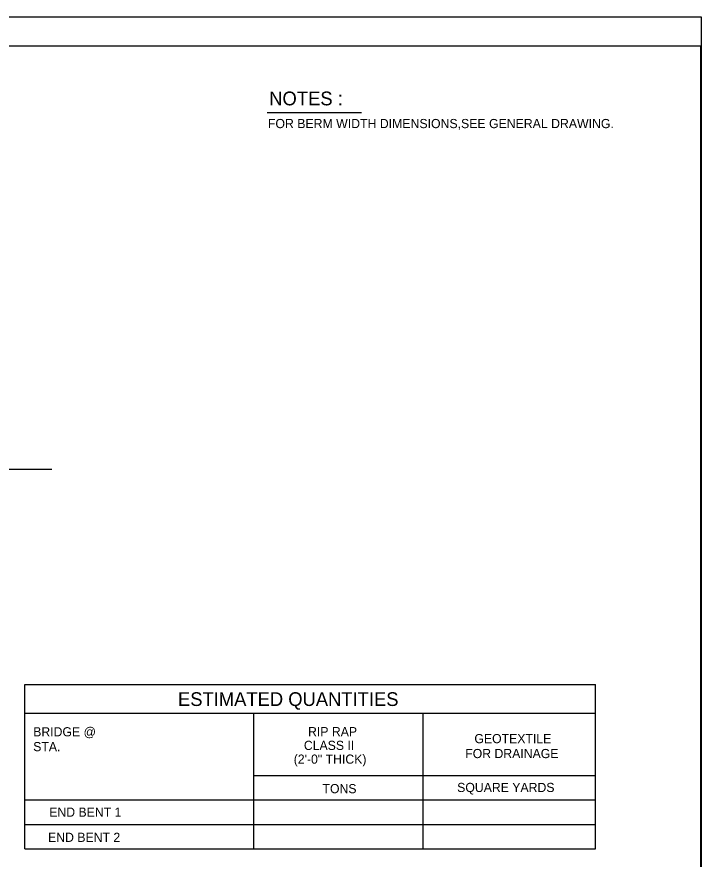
# Model space of a CAD drawing. Extents: x 0 to 265, y 0 to 193.
# Drawn here: x 189.8 to 264.5, y 84.1 to 176 of the extents above; entities that cross this region are included whole.
import ezdxf

# ---------------------------------------------------------------- set-up
doc = ezdxf.new("R2010")
doc.units = 0
for name, color, linetype in [('Mis Center Lines', 7, 'Continuous'), ('Plan Sheet', 7, 'Continuous'), ('Plot Shape', 7, 'Continuous'), ('Text', 7, 'Continuous')]:
    doc.layers.add(name, color=color, linetype=linetype)

msp = doc.modelspace()

# ---------------------------------------------------------------- linework, layer by layer
at = {"layer": 'Mis Center Lines'}
msp.add_line((153.528, 126.641), (193.617, 126.641), dxfattribs=at)
at = {"layer": 'Plan Sheet'}
for p, q in [((264.505, 176), (264.505, 176)), ((8.432, 172.849), (264.435, 172.849)), ((264.435, 172.849), (264.435, 4.849))]:
    msp.add_line(p, q, dxfattribs=at)
at = {"layer": 'Plot Shape'}
msp.add_lwpolyline([(0, 176), (264.505, 176), (264.505, 0), (0, 0)], close=True, dxfattribs=at)
at = {"layer": 'Text'}
for p, q in [((217.115, 165.578), (227.427, 165.578)), ((190.663, 85.209), (190.663, 103.152)), ((190.663, 103.152), (252.969, 103.152)), ((252.969, 85.209), (252.969, 103.152)), ((190.663, 100.023), (252.969, 100.023)), ((215.675, 85.209), (215.675, 100.023)), ((234.172, 85.209), (234.172, 100.023)), ((215.675, 93.207), (252.969, 93.207)), ((190.663, 90.541), (252.969, 90.541)), ((190.663, 87.875), (252.969, 87.875)), ((190.663, 85.209), (252.969, 85.209))]:
    msp.add_line(p, q, dxfattribs=at)

# ---------------------------------------------------------------- texts
for s, height, p in [('NOTES :', 1.5041, (217.349, 166.342)), ('FOR BERM WIDTH DIMENSIONS,SEE GENERAL DRAWING.', 1.00245, (217.218, 163.854)), ('ESTIMATED QUANTITIES', 1.5, (207.398, 100.794)), ('BRIDGE @ ', 0.9999, (191.593, 97.477)), ('RIP RAP', 0.9999, (221.595, 97.494)), ('GEOTEXTILE', 0.9999, (239.753, 96.73)), ('STA.', 0.9999, (191.593, 95.862)), ('CLASS II', 0.9999, (221.138, 95.995)), ('FOR DRAINAGE', 0.99987, (238.753, 95.105)), ('(2\'-0" THICK)', 0.99987, (220.032, 94.495)), ('TONS', 0.9998, (223.174, 91.276)), (' SQUARE YARDS', 0.99987, (237.501, 91.404)), ('END BENT 1', 0.9999, (193.344, 88.71)), ('END BENT 2', 0.9999, (193.218, 85.962))]:
    msp.add_text(s, height=height, dxfattribs=at).set_placement(p)

doc.saveas('drawing.dxf')
